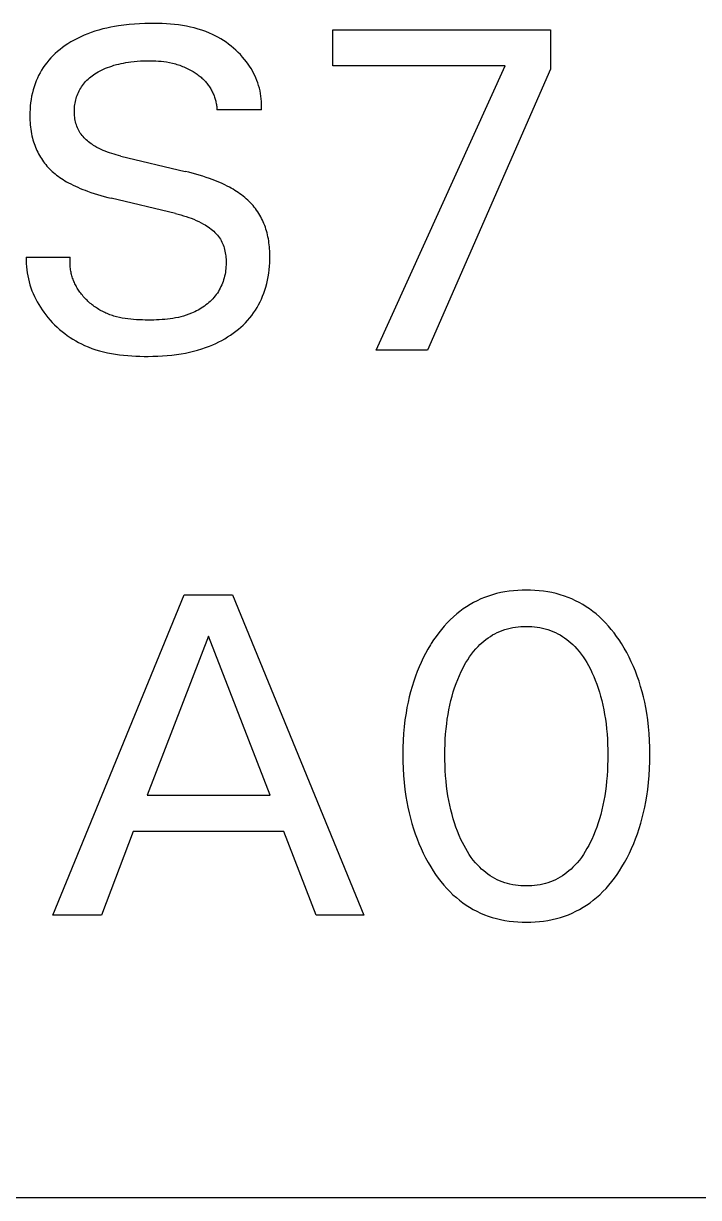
# Model space of a CAD drawing. Extents: x 10 to 952, y 6 to 232.
# Drawn here: x 693.624 to 696.242, y 118.911 to 123.466 of the extents above; entities that cross this region are included whole.
import ezdxf

# ---------------------------------------------------------------- set-up
doc = ezdxf.new("R2010")
doc.units = 0
doc.header["$LTSCALE"] = 5
doc.header["$MEASUREMENT"] = 0
doc.layers.get('0').update_dxf_attribs({"linetype": 'CONTINUOUS'})

msp = doc.modelspace()

# ---------------------------------------------------------------- linework, layer by layer
at = {"color": 7, "linetype": 'Continuous'}
for p, q in [((693.9163, 123.4406), (693.9013, 123.436)), ((693.9315, 123.4448), (693.9163, 123.4406)), ((693.9468, 123.4485), (693.9315, 123.4448)), ((693.9621, 123.4519), (693.9468, 123.4485)), ((693.9775, 123.4548), (693.9621, 123.4519)), ((693.993, 123.4574), (693.9775, 123.4548)), ((694.0132, 123.4601), (693.993, 123.4574)), ((694.0335, 123.4623), (694.0132, 123.4601)), ((694.0539, 123.464), (694.0335, 123.4623)), ((694.0743, 123.4651), (694.0539, 123.464)), ((694.0948, 123.4658), (694.0743, 123.4651)), ((694.1153, 123.4662), (694.0948, 123.4658)), ((694.131, 123.4662), (694.1153, 123.4662)), ((694.1467, 123.4659), (694.131, 123.4662)), ((694.1624, 123.4655), (694.1467, 123.4659)), ((694.1781, 123.4647), (694.1624, 123.4655)), ((694.1938, 123.4636), (694.1781, 123.4647)), ((694.2094, 123.4622), (694.1938, 123.4636)), ((694.225, 123.4604), (694.2094, 123.4622)), ((694.2405, 123.4581), (694.225, 123.4604)), ((694.2559, 123.4555), (694.2405, 123.4581)), ((694.2712, 123.4524), (694.2559, 123.4555)), ((694.2863, 123.4488), (694.2712, 123.4524)), ((694.3013, 123.4447), (694.2863, 123.4488)), ((694.3161, 123.44), (694.3013, 123.4447)), ((694.3308, 123.4348), (694.3161, 123.44)), ((694.8232, 123.3024), (694.8232, 123.4415)), ((694.8232, 123.4415), (695.6674, 123.4415)), ((695.6674, 123.4415), (695.6674, 123.2892)), ((693.8081, 123.3945), (693.7958, 123.3869)), ((693.8206, 123.4017), (693.8081, 123.3945)), ((693.8334, 123.4084), (693.8206, 123.4017)), ((693.8464, 123.4146), (693.8334, 123.4084)), ((693.8596, 123.4205), (693.8464, 123.4146)), ((693.8729, 123.4259), (693.8596, 123.4205)), ((693.8865, 123.4309), (693.8729, 123.4259)), ((693.9013, 123.436), (693.8865, 123.4309)), ((694.3452, 123.4289), (694.3308, 123.4348)), ((694.3564, 123.4239), (694.3452, 123.4289)), ((694.3673, 123.4185), (694.3564, 123.4239)), ((694.3782, 123.4127), (694.3673, 123.4185)), ((694.3888, 123.4065), (694.3782, 123.4127)), ((694.3992, 123.4), (694.3888, 123.4065)), ((694.4095, 123.3932), (694.3992, 123.4)), ((693.7473, 123.3498), (693.7385, 123.3413)), ((693.7565, 123.3579), (693.7473, 123.3498)), ((693.7659, 123.3656), (693.7565, 123.3579)), ((693.7756, 123.3731), (693.7659, 123.3656)), ((693.7856, 123.3802), (693.7756, 123.3731)), ((693.7958, 123.3869), (693.7856, 123.3802)), ((694.4195, 123.386), (694.4095, 123.3932)), ((694.4292, 123.3785), (694.4195, 123.386)), ((694.4387, 123.3706), (694.4292, 123.3785)), ((694.4479, 123.3624), (694.4387, 123.3706)), ((694.4567, 123.354), (694.4479, 123.3624)), ((694.4653, 123.3452), (694.4567, 123.354)), ((693.7071, 123.3047), (693.7004, 123.295)), ((693.7141, 123.3141), (693.7071, 123.3047)), ((693.7218, 123.3235), (693.7141, 123.3141)), ((693.73, 123.3326), (693.7218, 123.3235)), ((693.7385, 123.3413), (693.73, 123.3326)), ((693.9667, 123.3012), (693.9749, 123.3038)), ((693.9749, 123.3038), (693.9841, 123.3064)), ((693.9841, 123.3064), (693.9933, 123.3087)), ((693.9933, 123.3087), (694.0026, 123.3108)), ((694.0026, 123.3108), (694.012, 123.3128)), ((694.012, 123.3128), (694.0214, 123.3145)), ((694.0214, 123.3145), (694.0309, 123.316)), ((694.0309, 123.316), (694.0403, 123.3173)), ((694.0403, 123.3173), (694.0528, 123.3188)), ((694.0528, 123.3188), (694.0653, 123.3199)), ((694.0653, 123.3199), (694.0778, 123.3208)), ((694.0778, 123.3208), (694.0903, 123.3214)), ((694.0903, 123.3214), (694.1028, 123.3217)), ((694.1028, 123.3217), (694.1153, 123.3218)), ((694.1153, 123.3218), (694.126, 123.3216)), ((694.126, 123.3216), (694.1366, 123.3212)), ((694.1366, 123.3212), (694.1472, 123.3205)), ((694.1472, 123.3205), (694.1578, 123.3196)), ((694.1578, 123.3196), (694.1684, 123.3183)), ((694.1684, 123.3183), (694.1789, 123.3168)), ((694.1789, 123.3168), (694.1905, 123.3147)), ((694.1905, 123.3147), (694.202, 123.3121)), ((694.202, 123.3121), (694.2078, 123.3107)), ((694.2078, 123.3107), (694.2134, 123.3091)), ((694.2134, 123.3091), (694.2191, 123.3075)), ((694.2191, 123.3075), (694.2247, 123.3057)), ((694.2247, 123.3057), (694.2303, 123.3038)), ((694.2303, 123.3038), (694.2359, 123.3018)), ((694.4736, 123.3361), (694.4653, 123.3452)), ((694.4815, 123.3267), (694.4736, 123.3361)), ((694.489, 123.3171), (694.4815, 123.3267)), ((694.4951, 123.3087), (694.489, 123.3171)), ((694.5009, 123.3002), (694.4951, 123.3087)), ((693.6828, 123.2645), (693.6777, 123.2539)), ((693.6883, 123.2749), (693.6828, 123.2645)), ((693.6941, 123.2851), (693.6883, 123.2749)), ((693.7004, 123.295), (693.6941, 123.2851)), ((693.8794, 123.2548), (693.8847, 123.2592)), ((693.8847, 123.2592), (693.8901, 123.2633)), ((693.8901, 123.2633), (693.8956, 123.2672)), ((693.8956, 123.2672), (693.9013, 123.271)), ((693.9013, 123.271), (693.9071, 123.2746)), ((693.9071, 123.2746), (693.913, 123.278)), ((693.913, 123.278), (693.919, 123.2813)), ((693.919, 123.2813), (693.9267, 123.2852)), ((693.9267, 123.2852), (693.9345, 123.2889)), ((693.9345, 123.2889), (693.9424, 123.2923)), ((693.9424, 123.2923), (693.9504, 123.2955)), ((693.9504, 123.2955), (693.9585, 123.2985)), ((693.9585, 123.2985), (693.9667, 123.3012)), ((694.2359, 123.3018), (694.2411, 123.2998)), ((694.2411, 123.2998), (694.2463, 123.2977)), ((694.2463, 123.2977), (694.2515, 123.2955)), ((694.2515, 123.2955), (694.2566, 123.2931)), ((694.2566, 123.2931), (694.2616, 123.2907)), ((694.2616, 123.2907), (694.2666, 123.2881)), ((694.2666, 123.2881), (694.2716, 123.2855)), ((694.2716, 123.2855), (694.2765, 123.2827)), ((694.2765, 123.2827), (694.2814, 123.2799)), ((694.2814, 123.2799), (694.2861, 123.2769)), ((694.2861, 123.2769), (694.2901, 123.2743)), ((694.2901, 123.2743), (694.2939, 123.2717)), ((694.2939, 123.2717), (694.2978, 123.269)), ((694.2978, 123.269), (694.3015, 123.2662)), ((694.3015, 123.2662), (694.3053, 123.2634)), ((694.3053, 123.2634), (694.3089, 123.2604)), ((694.3089, 123.2604), (694.3125, 123.2574)), ((694.3125, 123.2574), (694.316, 123.2543)), ((694.5064, 123.2914), (694.5009, 123.3002)), ((694.5116, 123.2825), (694.5064, 123.2914)), ((694.5165, 123.2734), (694.5116, 123.2825)), ((694.521, 123.2642), (694.5165, 123.2734)), ((694.5253, 123.2548), (694.521, 123.2642)), ((695.4922, 123.3024), (694.8232, 123.3024)), ((694.9913, 122.1993), (695.4922, 123.3024)), ((695.6674, 123.2892), (695.1911, 122.1993)), ((693.6651, 123.221), (693.6615, 123.2088)), ((693.6689, 123.2321), (693.6651, 123.221)), ((693.6731, 123.2431), (693.6689, 123.2321)), ((693.6777, 123.2539), (693.6731, 123.2431)), ((693.8427, 123.2099), (693.8459, 123.2154)), ((693.8459, 123.2154), (693.8493, 123.2208)), ((693.8493, 123.2208), (693.8528, 123.226)), ((693.8528, 123.226), (693.8566, 123.2311)), ((693.8566, 123.2311), (693.8606, 123.236)), ((693.8606, 123.236), (693.8647, 123.2407)), ((693.8647, 123.2407), (693.8694, 123.2456)), ((693.8694, 123.2456), (693.8743, 123.2503)), ((693.8743, 123.2503), (693.8794, 123.2548)), ((694.316, 123.2543), (694.3194, 123.2511)), ((694.3194, 123.2511), (694.3228, 123.2479)), ((694.3228, 123.2479), (694.326, 123.2445)), ((694.326, 123.2445), (694.3292, 123.2411)), ((694.3292, 123.2411), (694.3323, 123.2376)), ((694.3323, 123.2376), (694.3351, 123.2342)), ((694.3351, 123.2342), (694.3378, 123.2307)), ((694.3378, 123.2307), (694.3405, 123.2272)), ((694.3405, 123.2272), (694.343, 123.2237)), ((694.343, 123.2237), (694.3454, 123.22)), ((694.3454, 123.22), (694.3478, 123.2163)), ((694.3478, 123.2163), (694.3501, 123.2125)), ((694.3501, 123.2125), (694.3522, 123.2087)), ((694.5292, 123.2452), (694.5253, 123.2548)), ((694.5327, 123.2355), (694.5292, 123.2452)), ((694.5359, 123.2256), (694.5327, 123.2355)), ((694.5387, 123.2156), (694.5359, 123.2256)), ((694.5412, 123.2054), (694.5387, 123.2156)), ((693.6535, 123.1715), (693.6517, 123.1588)), ((693.6557, 123.184), (693.6535, 123.1715)), ((693.6583, 123.1965), (693.6557, 123.184)), ((693.6615, 123.2088), (693.6583, 123.1965)), ((693.8253, 123.1633), (693.8267, 123.1693)), ((693.8267, 123.1693), (693.8283, 123.1753)), ((693.8283, 123.1753), (693.8301, 123.1812)), ((693.8301, 123.1812), (693.8322, 123.187)), ((693.8322, 123.187), (693.8345, 123.1929)), ((693.8345, 123.1929), (693.837, 123.1987)), ((693.837, 123.1987), (693.8398, 123.2044)), ((693.8398, 123.2044), (693.8427, 123.2099)), ((694.3522, 123.2087), (694.3543, 123.2048)), ((694.3543, 123.2048), (694.3563, 123.2009)), ((694.3563, 123.2009), (694.3582, 123.1969)), ((694.3582, 123.1969), (694.36, 123.1929)), ((694.36, 123.1929), (694.3616, 123.1889)), ((694.3616, 123.1889), (694.3632, 123.1849)), ((694.3632, 123.1849), (694.3646, 123.1809)), ((694.3646, 123.1809), (694.366, 123.1768)), ((694.366, 123.1768), (694.3672, 123.1727)), ((694.3672, 123.1727), (694.3684, 123.1686)), ((694.3684, 123.1686), (694.3694, 123.1645)), ((694.5432, 123.1951), (694.5412, 123.2054)), ((694.5448, 123.1847), (694.5432, 123.1951)), ((694.5461, 123.1741), (694.5448, 123.1847)), ((694.5469, 123.1634), (694.5461, 123.1741)), ((693.6489, 123.1206), (693.6488, 123.1079)), ((693.6494, 123.1334), (693.6489, 123.1206)), ((693.6504, 123.1461), (693.6494, 123.1334)), ((693.6517, 123.1588), (693.6504, 123.1461)), ((693.8212, 123.1264), (693.8214, 123.1326)), ((693.8213, 123.1202), (693.8212, 123.1264)), ((693.8214, 123.1326), (693.8217, 123.1388)), ((693.8217, 123.1388), (693.8223, 123.145)), ((693.8223, 123.145), (693.8231, 123.1512)), ((693.8231, 123.1512), (693.8241, 123.1573)), ((693.8241, 123.1573), (693.8253, 123.1633)), ((694.3694, 123.1645), (694.3704, 123.1603)), ((694.3704, 123.1603), (694.3713, 123.1561)), ((694.3713, 123.1561), (694.372, 123.1519)), ((694.372, 123.1519), (694.3726, 123.1477)), ((694.3726, 123.1477), (694.3732, 123.1435)), ((694.3732, 123.1435), (694.3736, 123.1393)), ((694.3736, 123.1393), (694.3739, 123.135)), ((694.3739, 123.135), (694.3742, 123.1307)), ((694.5467, 123.1307), (694.3742, 123.1307)), ((694.5467, 123.1307), (694.5472, 123.1418)), ((694.5473, 123.1527), (694.5469, 123.1634)), ((694.5472, 123.1418), (694.5473, 123.1527)), ((693.6488, 123.1079), (693.6489, 123.0991)), ((693.6489, 123.0991), (693.6492, 123.0903)), ((693.6492, 123.0903), (693.6496, 123.0816)), ((693.6496, 123.0816), (693.6503, 123.0729)), ((693.8216, 123.1142), (693.8213, 123.1202)), ((693.822, 123.1082), (693.8216, 123.1142)), ((693.8227, 123.1022), (693.822, 123.1082)), ((693.8235, 123.0962), (693.8227, 123.1022)), ((693.8246, 123.0903), (693.8235, 123.0962)), ((693.8259, 123.0845), (693.8246, 123.0903)), ((693.8274, 123.0787), (693.8259, 123.0845)), ((693.8291, 123.0729), (693.8274, 123.0787)), ((693.6503, 123.0729), (693.6512, 123.0642)), ((693.6512, 123.0642), (693.6523, 123.0555)), ((693.6523, 123.0555), (693.6536, 123.0468)), ((693.6536, 123.0468), (693.6551, 123.0382)), ((693.6551, 123.0382), (693.6569, 123.0297)), ((693.6569, 123.0297), (693.6589, 123.0212)), ((693.8311, 123.0673), (693.8291, 123.0729)), ((693.8333, 123.0618), (693.8311, 123.0673)), ((693.8357, 123.0564), (693.8333, 123.0618)), ((693.8384, 123.0511), (693.8357, 123.0564)), ((693.8413, 123.0459), (693.8384, 123.0511)), ((693.8444, 123.041), (693.8413, 123.0459)), ((693.8477, 123.0362), (693.8444, 123.041)), ((693.8513, 123.0316), (693.8477, 123.0362)), ((693.8551, 123.0271), (693.8513, 123.0316)), ((693.6589, 123.0212), (693.6608, 123.0142)), ((693.6608, 123.0142), (693.6629, 123.0073)), ((693.6629, 123.0073), (693.6651, 123.0004)), ((693.6651, 123.0004), (693.6675, 122.9935)), ((693.6675, 122.9935), (693.6701, 122.9867)), ((693.6701, 122.9867), (693.6729, 122.98)), ((693.8591, 123.0227), (693.8551, 123.0271)), ((693.8632, 123.0185), (693.8591, 123.0227)), ((693.8675, 123.0144), (693.8632, 123.0185)), ((693.872, 123.0105), (693.8675, 123.0144)), ((693.8766, 123.0067), (693.872, 123.0105)), ((693.8813, 123.0031), (693.8766, 123.0067)), ((693.8861, 122.9996), (693.8813, 123.0031)), ((693.891, 122.9962), (693.8861, 122.9996)), ((693.896, 122.993), (693.891, 122.9962)), ((693.9011, 122.9899), (693.896, 122.993)), ((693.9089, 122.9854), (693.9011, 122.9899)), ((693.9169, 122.9813), (693.9089, 122.9854)), ((693.6729, 122.98), (693.6758, 122.9734)), ((693.6758, 122.9734), (693.679, 122.9669)), ((693.679, 122.9669), (693.6823, 122.9604)), ((693.6823, 122.9604), (693.6858, 122.9541)), ((693.6858, 122.9541), (693.6895, 122.9478)), ((693.6895, 122.9478), (693.6933, 122.9417)), ((693.6933, 122.9417), (693.6973, 122.9358)), ((693.9249, 122.9774), (693.9169, 122.9813)), ((693.9331, 122.9737), (693.9249, 122.9774)), ((693.9413, 122.9703), (693.9331, 122.9737)), ((693.9497, 122.9672), (693.9413, 122.9703)), ((693.9581, 122.9642), (693.9497, 122.9672)), ((693.9666, 122.9614), (693.9581, 122.9642)), ((693.9751, 122.9589), (693.9666, 122.9614)), ((693.9837, 122.9564), (693.9751, 122.9589)), ((693.9923, 122.9542), (693.9837, 122.9564)), ((694.0009, 122.952), (693.9923, 122.9542)), ((694.0009, 122.952), (694.2509, 122.8922)), ((693.6973, 122.9358), (693.7014, 122.9299)), ((693.7014, 122.9299), (693.7058, 122.9242)), ((693.7058, 122.9242), (693.7103, 122.9186)), ((693.7103, 122.9186), (693.7149, 122.9131)), ((693.7149, 122.9131), (693.7197, 122.9077)), ((693.7197, 122.9077), (693.7247, 122.9025)), ((693.7247, 122.9025), (693.7297, 122.8975)), ((693.7297, 122.8975), (693.735, 122.8925)), ((693.735, 122.8925), (693.7403, 122.8878)), ((693.7403, 122.8878), (693.7463, 122.8828)), ((693.7463, 122.8828), (693.7523, 122.878)), ((693.7523, 122.878), (693.7586, 122.8733)), ((693.7586, 122.8733), (693.7649, 122.8688)), ((693.7649, 122.8688), (693.7713, 122.8645)), ((693.7713, 122.8645), (693.7779, 122.8603)), ((693.7779, 122.8603), (693.7845, 122.8562)), ((693.7845, 122.8562), (693.7912, 122.8523)), ((693.7912, 122.8523), (693.798, 122.8485)), ((693.798, 122.8485), (693.807, 122.8438)), ((694.2646, 122.8888), (694.2509, 122.8922)), ((694.2783, 122.8853), (694.2646, 122.8888)), ((694.292, 122.8815), (694.2783, 122.8853)), ((694.3056, 122.8776), (694.292, 122.8815)), ((694.3191, 122.8735), (694.3056, 122.8776)), ((694.3325, 122.8691), (694.3191, 122.8735)), ((694.3459, 122.8645), (694.3325, 122.8691)), ((694.3558, 122.8609), (694.3459, 122.8645)), ((694.3657, 122.8571), (694.3558, 122.8609)), ((694.3754, 122.8532), (694.3657, 122.8571)), ((694.3851, 122.8491), (694.3754, 122.8532)), ((694.3948, 122.8448), (694.3851, 122.8491)), ((693.807, 122.8438), (693.8162, 122.8392)), ((693.8162, 122.8392), (693.8254, 122.8348)), ((693.8254, 122.8348), (693.8347, 122.8306)), ((693.8347, 122.8306), (693.844, 122.8265)), ((693.844, 122.8265), (693.8535, 122.8227)), ((693.8535, 122.8227), (693.863, 122.8189)), ((693.863, 122.8189), (693.8726, 122.8154)), ((693.8726, 122.8154), (693.8854, 122.8109)), ((693.8854, 122.8109), (693.8983, 122.8066)), ((693.8983, 122.8066), (693.9113, 122.8025)), ((693.9113, 122.8025), (693.9244, 122.7986)), ((694.4043, 122.8403), (694.3948, 122.8448)), ((694.4137, 122.8356), (694.4043, 122.8403)), ((694.4231, 122.8307), (694.4137, 122.8356)), ((694.43, 122.8269), (694.4231, 122.8307)), ((694.4369, 122.8229), (694.43, 122.8269)), ((694.4438, 122.8188), (694.4369, 122.8229)), ((694.4505, 122.8146), (694.4438, 122.8188)), ((694.4571, 122.8101), (694.4505, 122.8146)), ((694.4636, 122.8056), (694.4571, 122.8101)), ((694.47, 122.8009), (694.4636, 122.8056)), ((693.9244, 122.7986), (693.9375, 122.795)), ((693.9375, 122.795), (693.9507, 122.7915)), ((693.9507, 122.7915), (693.9639, 122.7883)), ((694.2139, 122.7284), (693.9639, 122.7883)), ((694.4763, 122.796), (694.47, 122.8009)), ((694.4825, 122.7909), (694.4763, 122.796)), ((694.4881, 122.7861), (694.4825, 122.7909)), ((694.4936, 122.781), (694.4881, 122.7861)), ((694.4989, 122.7758), (694.4936, 122.781)), ((694.5042, 122.7705), (694.4989, 122.7758)), ((694.5092, 122.7651), (694.5042, 122.7705)), ((694.5141, 122.7595), (694.5092, 122.7651)), ((694.5189, 122.7537), (694.5141, 122.7595)), ((694.2139, 122.7284), (694.2242, 122.7259)), ((694.2242, 122.7259), (694.2344, 122.7232)), ((694.2344, 122.7232), (694.2445, 122.7203)), ((694.2445, 122.7203), (694.2546, 122.7173)), ((694.2546, 122.7173), (694.2646, 122.714)), ((694.2646, 122.714), (694.2745, 122.7104)), ((694.2745, 122.7104), (694.2843, 122.7066)), ((694.5235, 122.7479), (694.5189, 122.7537)), ((694.5279, 122.7419), (694.5235, 122.7479)), ((694.5322, 122.7357), (694.5279, 122.7419)), ((694.5363, 122.7295), (694.5322, 122.7357)), ((694.5401, 122.7231), (694.5363, 122.7295)), ((694.5438, 122.7166), (694.5401, 122.7231)), ((694.5473, 122.7101), (694.5438, 122.7166)), ((694.2843, 122.7066), (694.2941, 122.7024)), ((694.2941, 122.7024), (694.3037, 122.698)), ((694.3037, 122.698), (694.3132, 122.6932)), ((694.3132, 122.6932), (694.3225, 122.688)), ((694.3225, 122.688), (694.3285, 122.6845)), ((694.3285, 122.6845), (694.3343, 122.6808)), ((694.3343, 122.6808), (694.3401, 122.677)), ((694.3401, 122.677), (694.3457, 122.673)), ((694.3457, 122.673), (694.3512, 122.6688)), ((694.3512, 122.6688), (694.3565, 122.6645)), ((694.5507, 122.7034), (694.5473, 122.7101)), ((694.5538, 122.6966), (694.5507, 122.7034)), ((694.5567, 122.6897), (694.5538, 122.6966)), ((694.5595, 122.6828), (694.5567, 122.6897)), ((694.562, 122.6758), (694.5595, 122.6828)), ((694.5644, 122.6687), (694.562, 122.6758)), ((694.5666, 122.6616), (694.5644, 122.6687)), ((694.3565, 122.6645), (694.3617, 122.66)), ((694.3617, 122.66), (694.3666, 122.6553)), ((694.3666, 122.6553), (694.3713, 122.6504)), ((694.3713, 122.6504), (694.3758, 122.6453)), ((694.3758, 122.6453), (694.3801, 122.6401)), ((694.3801, 122.6401), (694.384, 122.6347)), ((694.384, 122.6347), (694.3877, 122.629)), ((694.3877, 122.629), (694.3907, 122.6237)), ((694.3907, 122.6237), (694.3935, 122.6183)), ((694.5685, 122.6544), (694.5666, 122.6616)), ((694.5704, 122.6466), (694.5685, 122.6544)), ((694.5721, 122.6389), (694.5704, 122.6466)), ((694.5736, 122.631), (694.5721, 122.6389)), ((694.5749, 122.6232), (694.5736, 122.631)), ((694.576, 122.6153), (694.5749, 122.6232)), ((694.3935, 122.6183), (694.3961, 122.6126)), ((694.3961, 122.6126), (694.3984, 122.6069)), ((694.3984, 122.6069), (694.4005, 122.6011)), ((694.4005, 122.6011), (694.4023, 122.5951)), ((694.4023, 122.5951), (694.4039, 122.5891)), ((694.4039, 122.5891), (694.4053, 122.5829)), ((694.4053, 122.5829), (694.4065, 122.5767)), ((694.4065, 122.5767), (694.4075, 122.5705)), ((694.577, 122.6074), (694.576, 122.6153)), ((694.5778, 122.5995), (694.577, 122.6074)), ((694.5784, 122.5915), (694.5778, 122.5995)), ((694.5788, 122.5835), (694.5784, 122.5915)), ((694.5793, 122.5656), (694.5788, 122.5835)), ((693.6347, 122.5594), (693.6345, 122.5471)), ((693.6345, 122.5471), (693.6347, 122.5348)), ((693.6347, 122.5594), (693.8055, 122.5594)), ((693.6347, 122.5348), (693.6355, 122.5226)), ((693.8044, 122.5445), (693.8046, 122.5494)), ((693.8044, 122.5395), (693.8044, 122.5445)), ((693.8044, 122.5346), (693.8044, 122.5395)), ((693.8046, 122.5297), (693.8044, 122.5346)), ((693.8046, 122.5494), (693.805, 122.5544)), ((693.8049, 122.5249), (693.8046, 122.5297)), ((693.805, 122.5544), (693.8055, 122.5594)), ((694.4075, 122.5705), (694.4083, 122.5642)), ((694.4083, 122.5642), (694.4089, 122.5578)), ((694.4089, 122.5578), (694.4094, 122.5515)), ((694.4096, 122.5295), (694.4092, 122.5222)), ((694.4094, 122.5515), (694.4097, 122.5442)), ((694.4098, 122.5368), (694.4096, 122.5295)), ((694.4097, 122.5442), (694.4098, 122.5368)), ((694.5779, 122.5245), (694.5788, 122.5381)), ((694.5788, 122.5381), (694.5792, 122.5518)), ((694.5792, 122.5518), (694.5793, 122.5656)), ((693.6355, 122.5226), (693.6366, 122.5105)), ((693.6366, 122.5105), (693.6383, 122.4985)), ((693.6383, 122.4985), (693.6404, 122.4867)), ((693.6404, 122.4867), (693.6429, 122.4749)), ((693.8054, 122.5201), (693.8049, 122.5249)), ((693.8059, 122.5153), (693.8054, 122.5201)), ((693.8066, 122.5105), (693.8059, 122.5153)), ((693.8074, 122.5058), (693.8066, 122.5105)), ((693.8083, 122.5011), (693.8074, 122.5058)), ((693.8094, 122.4965), (693.8083, 122.5011)), ((693.8105, 122.4919), (693.8094, 122.4965)), ((693.8118, 122.4873), (693.8105, 122.4919)), ((693.8132, 122.4827), (693.8118, 122.4873)), ((693.8146, 122.4782), (693.8132, 122.4827)), ((694.404, 122.4861), (694.4022, 122.4791)), ((694.4055, 122.4932), (694.404, 122.4861)), ((694.4068, 122.5004), (694.4055, 122.4932)), ((694.4078, 122.5076), (694.4068, 122.5004)), ((694.4086, 122.5149), (694.4078, 122.5076)), ((694.4092, 122.5222), (694.4086, 122.5149)), ((694.5702, 122.4703), (694.5728, 122.4837)), ((694.5728, 122.4837), (694.5749, 122.4972)), ((694.5749, 122.4972), (694.5766, 122.5108)), ((694.5766, 122.5108), (694.5779, 122.5245)), ((693.6429, 122.4749), (693.6458, 122.4633)), ((693.6458, 122.4633), (693.6491, 122.4518)), ((693.6491, 122.4518), (693.6529, 122.4404)), ((693.6529, 122.4404), (693.657, 122.4292)), ((693.8162, 122.4738), (693.8146, 122.4782)), ((693.8179, 122.4694), (693.8162, 122.4738)), ((693.8197, 122.465), (693.8179, 122.4694)), ((693.8216, 122.4607), (693.8197, 122.465)), ((693.8236, 122.4564), (693.8216, 122.4607)), ((693.8257, 122.4522), (693.8236, 122.4564)), ((693.8279, 122.448), (693.8257, 122.4522)), ((693.8302, 122.4438), (693.8279, 122.448)), ((693.8326, 122.4397), (693.8302, 122.4438)), ((693.835, 122.4357), (693.8326, 122.4397)), ((694.3868, 122.4388), (694.3834, 122.4325)), ((694.3899, 122.4453), (694.3868, 122.4388)), ((694.3929, 122.4518), (694.3899, 122.4453)), ((694.3956, 122.4585), (694.3929, 122.4518)), ((694.398, 122.4653), (694.3956, 122.4585)), ((694.4002, 122.4721), (694.398, 122.4653)), ((694.4022, 122.4791), (694.4002, 122.4721)), ((694.5599, 122.4318), (694.5635, 122.4437)), ((694.5635, 122.4437), (694.5671, 122.4569)), ((694.5671, 122.4569), (694.5702, 122.4703)), ((693.657, 122.4292), (693.6615, 122.4181)), ((693.6615, 122.4181), (693.6664, 122.4072)), ((693.6664, 122.4072), (693.6716, 122.3965)), ((693.6716, 122.3965), (693.6772, 122.386)), ((693.8376, 122.4317), (693.835, 122.4357)), ((693.8402, 122.4278), (693.8376, 122.4317)), ((693.8429, 122.4239), (693.8402, 122.4278)), ((693.846, 122.4197), (693.8429, 122.4239)), ((693.8492, 122.4156), (693.846, 122.4197)), ((693.8525, 122.4115), (693.8492, 122.4156)), ((693.8559, 122.4075), (693.8525, 122.4115)), ((693.8594, 122.4035), (693.8559, 122.4075)), ((693.8629, 122.3997), (693.8594, 122.4035)), ((693.8666, 122.3959), (693.8629, 122.3997)), ((693.8703, 122.3922), (693.8666, 122.3959)), ((693.8741, 122.3886), (693.8703, 122.3922)), ((694.3531, 122.393), (694.3479, 122.388)), ((694.358, 122.3981), (694.3531, 122.393)), ((694.3628, 122.4034), (694.358, 122.3981)), ((694.3674, 122.4089), (694.3628, 122.4034)), ((694.3717, 122.4146), (694.3674, 122.4089)), ((694.3758, 122.4204), (694.3717, 122.4146)), ((694.3797, 122.4264), (694.3758, 122.4204)), ((694.3834, 122.4325), (694.3797, 122.4264)), ((694.5414, 122.3859), (694.5466, 122.3971)), ((694.5466, 122.3971), (694.5515, 122.4085)), ((694.5515, 122.4085), (694.5559, 122.4201)), ((694.5559, 122.4201), (694.5599, 122.4318)), ((693.6772, 122.386), (693.6831, 122.3756)), ((693.6831, 122.3756), (693.6894, 122.3654)), ((693.6894, 122.3654), (693.696, 122.3554)), ((693.696, 122.3554), (693.7029, 122.3457)), ((693.878, 122.385), (693.8741, 122.3886)), ((693.8819, 122.3816), (693.878, 122.385)), ((693.8859, 122.3782), (693.8819, 122.3816)), ((693.89, 122.3749), (693.8859, 122.3782)), ((693.8942, 122.3717), (693.89, 122.3749)), ((693.8984, 122.3686), (693.8942, 122.3717)), ((693.9027, 122.3656), (693.8984, 122.3686)), ((693.907, 122.3626), (693.9027, 122.3656)), ((693.9114, 122.3598), (693.907, 122.3626)), ((693.9159, 122.3571), (693.9114, 122.3598)), ((693.9204, 122.3544), (693.9159, 122.3571)), ((693.9249, 122.3518), (693.9204, 122.3544)), ((693.9295, 122.3494), (693.9249, 122.3518)), ((693.9342, 122.347), (693.9295, 122.3494)), ((693.9389, 122.3448), (693.9342, 122.347)), ((694.2883, 122.3477), (694.2818, 122.3446)), ((694.2947, 122.3509), (694.2883, 122.3477)), ((694.3011, 122.3543), (694.2947, 122.3509)), ((694.3074, 122.3579), (694.3011, 122.3543)), ((694.3136, 122.3617), (694.3074, 122.3579)), ((694.3196, 122.3656), (694.3136, 122.3617)), ((694.3256, 122.3697), (694.3196, 122.3656)), ((694.3314, 122.374), (694.3256, 122.3697)), ((694.337, 122.3785), (694.3314, 122.374)), ((694.3426, 122.3832), (694.337, 122.3785)), ((694.3479, 122.388), (694.3426, 122.3832)), ((694.5163, 122.3433), (694.5232, 122.3536)), ((694.5232, 122.3536), (694.5297, 122.3641)), ((694.5297, 122.3641), (694.5357, 122.3749)), ((694.5357, 122.3749), (694.5414, 122.3859)), ((693.7029, 122.3457), (693.7106, 122.3354)), ((693.7106, 122.3354), (693.7187, 122.3254)), ((693.7187, 122.3254), (693.7271, 122.3156)), ((693.7271, 122.3156), (693.7358, 122.3062)), ((693.7358, 122.3062), (693.7448, 122.297)), ((693.9436, 122.3426), (693.9389, 122.3448)), ((693.9487, 122.3405), (693.9436, 122.3426)), ((693.9538, 122.3384), (693.9487, 122.3405)), ((693.959, 122.3364), (693.9538, 122.3384)), ((693.9642, 122.3346), (693.959, 122.3364)), ((693.9694, 122.3329), (693.9642, 122.3346)), ((693.9747, 122.3312), (693.9694, 122.3329)), ((693.9853, 122.3283), (693.9747, 122.3312)), ((693.996, 122.3257), (693.9853, 122.3283)), ((694.0069, 122.3235), (693.996, 122.3257)), ((694.0178, 122.3216), (694.0069, 122.3235)), ((694.0289, 122.32), (694.0178, 122.3216)), ((694.04, 122.3187), (694.0289, 122.32)), ((694.0511, 122.3177), (694.04, 122.3187)), ((694.0623, 122.3169), (694.0511, 122.3177)), ((694.0736, 122.3163), (694.0623, 122.3169)), ((694.0849, 122.3159), (694.0736, 122.3163)), ((694.0961, 122.3156), (694.0849, 122.3159)), ((694.1074, 122.3155), (694.0961, 122.3156)), ((694.1182, 122.3156), (694.1074, 122.3155)), ((694.129, 122.3157), (694.1182, 122.3156)), ((694.1398, 122.316), (694.129, 122.3157)), ((694.1506, 122.3165), (694.1398, 122.316)), ((694.1613, 122.3171), (694.1506, 122.3165)), ((694.172, 122.3179), (694.1613, 122.3171)), ((694.1826, 122.319), (694.172, 122.3179)), ((694.1932, 122.3203), (694.1826, 122.319)), ((694.2037, 122.3219), (694.1932, 122.3203)), ((694.2141, 122.3237), (694.2037, 122.3219)), ((694.2245, 122.3259), (694.2141, 122.3237)), ((694.2348, 122.3283), (694.2245, 122.3259)), ((694.2451, 122.3311), (694.2348, 122.3283)), ((694.2552, 122.3343), (694.2451, 122.3311)), ((694.2652, 122.3378), (694.2552, 122.3343)), ((694.2752, 122.3418), (694.2652, 122.3378)), ((694.2818, 122.3446), (694.2752, 122.3418)), ((694.4758, 122.2963), (694.4846, 122.3051)), ((694.4846, 122.3051), (694.4931, 122.3142)), ((694.4931, 122.3142), (694.5012, 122.3236)), ((694.5012, 122.3236), (694.509, 122.3333)), ((694.509, 122.3333), (694.5163, 122.3433)), ((693.7448, 122.297), (693.7542, 122.2881)), ((693.7542, 122.2881), (693.7637, 122.2795)), ((693.7637, 122.2795), (693.7736, 122.2712)), ((693.7736, 122.2712), (693.7837, 122.2633)), ((693.7837, 122.2633), (693.794, 122.2557)), ((693.794, 122.2557), (693.8046, 122.2484)), ((694.4158, 122.2498), (694.4268, 122.257)), ((694.4268, 122.257), (694.4376, 122.2645)), ((694.4376, 122.2645), (694.4475, 122.2719)), ((694.4475, 122.2719), (694.4572, 122.2797)), ((694.4572, 122.2797), (694.4666, 122.2879)), ((694.4666, 122.2879), (694.4758, 122.2963)), ((693.8046, 122.2484), (693.8154, 122.2415)), ((693.8154, 122.2415), (693.8264, 122.2349)), ((693.8264, 122.2349), (693.8376, 122.2287)), ((693.8376, 122.2287), (693.8489, 122.2229)), ((693.8489, 122.2229), (693.8604, 122.2174)), ((693.8604, 122.2174), (693.8749, 122.2113)), ((693.8749, 122.2113), (693.8895, 122.2057)), ((694.3304, 122.2088), (694.3457, 122.2146)), ((694.3457, 122.2146), (694.3578, 122.2196)), ((694.3578, 122.2196), (694.3698, 122.2249)), ((694.3698, 122.2249), (694.3816, 122.2306)), ((694.3816, 122.2306), (694.3932, 122.2367)), ((694.3932, 122.2367), (694.4046, 122.2431)), ((694.4046, 122.2431), (694.4158, 122.2498)), ((693.8895, 122.2057), (693.9044, 122.2006)), ((693.9044, 122.2006), (693.9194, 122.1961)), ((693.9194, 122.1961), (693.9346, 122.1921)), ((693.9346, 122.1921), (693.9499, 122.1886)), ((693.9499, 122.1886), (693.9654, 122.1856)), ((693.9654, 122.1856), (693.9809, 122.1829)), ((693.9809, 122.1829), (693.9966, 122.1807)), ((693.9966, 122.1807), (694.0124, 122.1789)), ((694.0124, 122.1789), (694.0282, 122.1774)), ((694.0282, 122.1774), (694.044, 122.1763)), ((694.044, 122.1763), (694.0599, 122.1755)), ((694.0599, 122.1755), (694.0757, 122.175)), ((694.0757, 122.175), (694.0916, 122.1747)), ((694.0916, 122.1747), (694.1074, 122.1747)), ((694.1074, 122.1747), (694.1259, 122.1749)), ((694.1259, 122.1749), (694.1444, 122.1755)), ((694.1444, 122.1755), (694.1627, 122.1765)), ((694.1627, 122.1765), (694.1811, 122.1779)), ((694.1811, 122.1779), (694.1993, 122.1796)), ((694.1993, 122.1796), (694.2175, 122.1819)), ((694.2175, 122.1819), (694.2357, 122.1847)), ((694.2357, 122.1847), (694.2517, 122.1875)), ((694.2517, 122.1875), (694.2677, 122.1909)), ((694.2677, 122.1909), (694.2836, 122.1946)), ((694.2836, 122.1946), (694.2993, 122.1989)), ((694.2993, 122.1989), (694.315, 122.2036)), ((694.315, 122.2036), (694.3304, 122.2088)), ((695.1911, 122.1993), (694.9913, 122.1993)), ((695.4588, 121.2543), (695.4429, 121.2499)), ((695.475, 121.258), (695.4588, 121.2543)), ((695.4913, 121.2611), (695.475, 121.258)), ((695.5077, 121.2636), (695.4913, 121.2611)), ((695.5242, 121.2655), (695.5077, 121.2636)), ((695.5408, 121.2669), (695.5242, 121.2655)), ((695.5574, 121.2677), (695.5408, 121.2669)), ((695.5741, 121.2679), (695.5574, 121.2677)), ((695.5908, 121.2677), (695.5741, 121.2679)), ((695.6075, 121.2669), (695.5908, 121.2677)), ((695.6241, 121.2655), (695.6075, 121.2669)), ((695.6407, 121.2636), (695.6241, 121.2655)), ((695.6571, 121.2611), (695.6407, 121.2636)), ((695.6734, 121.258), (695.6571, 121.2611)), ((695.6896, 121.2543), (695.6734, 121.258)), ((695.7057, 121.2499), (695.6896, 121.2543)), ((693.7377, 120.0073), (694.2474, 121.2494)), ((694.2474, 121.2494), (694.434, 121.2494)), ((694.434, 121.2494), (694.9438, 120.0073)), ((695.3557, 121.2118), (695.3422, 121.2035)), ((695.3694, 121.2196), (695.3557, 121.2118)), ((695.3834, 121.2268), (695.3694, 121.2196)), ((695.3978, 121.2334), (695.3834, 121.2268)), ((695.4123, 121.2394), (695.3978, 121.2334)), ((695.4271, 121.2448), (695.4123, 121.2394)), ((695.4429, 121.2499), (695.4271, 121.2448)), ((695.7215, 121.2448), (695.7057, 121.2499)), ((695.7363, 121.2394), (695.7215, 121.2448)), ((695.7508, 121.2334), (695.7363, 121.2394)), ((695.7651, 121.2268), (695.7508, 121.2334)), ((695.7792, 121.2196), (695.7651, 121.2268)), ((695.7929, 121.2118), (695.7792, 121.2196)), ((695.8064, 121.2035), (695.7929, 121.2118)), ((695.2913, 121.1645), (695.279, 121.1529)), ((695.3041, 121.1756), (695.2913, 121.1645)), ((695.3164, 121.1854), (695.3041, 121.1756)), ((695.3292, 121.1947), (695.3164, 121.1854)), ((695.3422, 121.2035), (695.3292, 121.1947)), ((695.8194, 121.1947), (695.8064, 121.2035)), ((695.8321, 121.1854), (695.8194, 121.1947)), ((695.8445, 121.1756), (695.8321, 121.1854)), ((695.8572, 121.1645), (695.8445, 121.1756)), ((695.8695, 121.1529), (695.8572, 121.1645)), ((695.2557, 121.1283), (695.2447, 121.1153)), ((695.2671, 121.1408), (695.2557, 121.1283)), ((695.279, 121.1529), (695.2671, 121.1408)), ((695.4907, 121.1148), (695.5008, 121.1178)), ((695.5008, 121.1178), (695.511, 121.1203)), ((695.511, 121.1203), (695.5214, 121.1224)), ((695.5214, 121.1224), (695.5318, 121.1241)), ((695.5318, 121.1241), (695.5423, 121.1254)), ((695.5423, 121.1254), (695.5529, 121.1263)), ((695.5529, 121.1263), (695.5635, 121.1269)), ((695.5635, 121.1269), (695.5741, 121.1271)), ((695.5741, 121.1271), (695.5847, 121.1269)), ((695.5847, 121.1269), (695.5953, 121.1263)), ((695.5953, 121.1263), (695.6059, 121.1254)), ((695.6059, 121.1254), (695.6164, 121.1241)), ((695.6164, 121.1241), (695.6268, 121.1224)), ((695.6268, 121.1224), (695.6372, 121.1203)), ((695.6372, 121.1203), (695.6474, 121.1178)), ((695.6474, 121.1178), (695.6575, 121.1148)), ((695.8813, 121.1408), (695.8695, 121.1529)), ((695.8927, 121.1283), (695.8813, 121.1408)), ((695.9036, 121.1153), (695.8927, 121.1283)), ((694.3416, 121.0892), (694.1039, 120.4721)), ((694.5802, 120.4721), (694.3416, 121.0892)), ((695.2145, 121.0744), (695.2052, 121.0602)), ((695.2241, 121.0884), (695.2145, 121.0744)), ((695.2342, 121.102), (695.2241, 121.0884)), ((695.2447, 121.1153), (695.2342, 121.102)), ((695.4094, 121.0702), (695.4175, 121.0766)), ((695.4175, 121.0766), (695.4259, 121.0827)), ((695.4259, 121.0827), (695.4345, 121.0884)), ((695.4345, 121.0884), (695.4433, 121.0938)), ((695.4433, 121.0938), (695.4523, 121.0988)), ((695.4523, 121.0988), (695.4615, 121.1034)), ((695.4615, 121.1034), (695.4709, 121.1076)), ((695.4709, 121.1076), (695.4807, 121.1114)), ((695.4807, 121.1114), (695.4907, 121.1148)), ((695.6575, 121.1148), (695.6675, 121.1114)), ((695.6675, 121.1114), (695.6773, 121.1076)), ((695.6773, 121.1076), (695.6867, 121.1034)), ((695.6867, 121.1034), (695.6959, 121.0988)), ((695.6959, 121.0988), (695.7049, 121.0938)), ((695.7049, 121.0938), (695.7137, 121.0884)), ((695.7137, 121.0884), (695.7223, 121.0827)), ((695.7223, 121.0827), (695.7306, 121.0766)), ((695.7306, 121.0766), (695.7388, 121.0702)), ((695.9141, 121.102), (695.9036, 121.1153)), ((695.9241, 121.0883), (695.9141, 121.102)), ((695.9338, 121.0744), (695.9241, 121.0883)), ((695.943, 121.0602), (695.9338, 121.0744)), ((695.1923, 121.0386), (695.183, 121.0218)), ((695.2021, 121.0551), (695.1923, 121.0386)), ((695.2052, 121.0602), (695.2021, 121.0551)), ((695.3614, 121.0193), (695.3694, 121.0296)), ((695.3694, 121.0296), (695.3778, 121.0396)), ((695.3778, 121.0396), (695.3867, 121.0492)), ((695.3867, 121.0492), (695.394, 121.0565)), ((695.394, 121.0565), (695.4016, 121.0635)), ((695.4016, 121.0635), (695.4094, 121.0702)), ((695.7388, 121.0702), (695.7466, 121.0635)), ((695.7466, 121.0635), (695.7542, 121.0565)), ((695.7542, 121.0565), (695.7615, 121.0492)), ((695.7615, 121.0492), (695.7704, 121.0396)), ((695.7704, 121.0396), (695.7788, 121.0296)), ((695.7788, 121.0296), (695.7868, 121.0193)), ((695.9534, 121.043), (695.943, 121.0602)), ((695.9632, 121.0255), (695.9534, 121.043)), ((695.9725, 121.0077), (695.9632, 121.0255)), ((695.1659, 120.9874), (695.1581, 120.9699)), ((695.1742, 121.0047), (695.1659, 120.9874)), ((695.183, 121.0218), (695.1742, 121.0047)), ((695.3333, 120.9752), (695.3398, 120.9866)), ((695.3398, 120.9866), (695.3466, 120.9977)), ((695.3466, 120.9977), (695.3538, 121.0086)), ((695.3538, 121.0086), (695.3614, 121.0193)), ((695.7868, 121.0193), (695.7944, 121.0086)), ((695.7944, 121.0086), (695.8016, 120.9977)), ((695.8016, 120.9977), (695.8084, 120.9866)), ((695.8084, 120.9866), (695.8148, 120.9752)), ((695.9812, 120.9897), (695.9725, 121.0077)), ((695.9894, 120.9714), (695.9812, 120.9897)), ((695.1441, 120.9342), (695.1372, 120.9142)), ((695.1509, 120.9521), (695.1441, 120.9342)), ((695.1581, 120.9699), (695.1509, 120.9521)), ((695.3078, 120.9209), (695.3144, 120.9365)), ((695.3144, 120.9365), (695.3214, 120.9519)), ((695.3214, 120.9519), (695.3272, 120.9636)), ((695.3272, 120.9636), (695.3333, 120.9752)), ((695.8148, 120.9752), (695.821, 120.9636)), ((695.821, 120.9636), (695.8268, 120.9519)), ((695.8268, 120.9519), (695.8286, 120.9479)), ((695.8286, 120.9479), (695.8353, 120.9331)), ((695.997, 120.9529), (695.9894, 120.9714)), ((696.0041, 120.9342), (695.997, 120.9529)), ((696.011, 120.9142), (696.0041, 120.9342)), ((695.1308, 120.894), (695.1251, 120.8737)), ((695.1372, 120.9142), (695.1308, 120.894)), ((695.2909, 120.8731), (695.2961, 120.8892)), ((695.2961, 120.8892), (695.3017, 120.9051)), ((695.3017, 120.9051), (695.3078, 120.9209)), ((695.8353, 120.9331), (695.8414, 120.9182)), ((695.8414, 120.9182), (695.8472, 120.9031)), ((695.8472, 120.9031), (695.8525, 120.8878)), ((696.0174, 120.894), (696.011, 120.9142)), ((696.0231, 120.8737), (696.0174, 120.894)), ((695.1198, 120.8532), (695.1152, 120.8325)), ((695.1251, 120.8737), (695.1198, 120.8532)), ((695.2816, 120.8392), (695.2862, 120.8569)), ((695.2862, 120.8569), (695.2909, 120.8731)), ((695.8525, 120.8878), (695.8574, 120.8724)), ((695.8574, 120.8724), (695.862, 120.8569)), ((695.862, 120.8569), (695.8666, 120.8392)), ((696.0283, 120.8532), (696.0231, 120.8737)), ((696.033, 120.8325), (696.0283, 120.8532)), ((695.111, 120.8118), (695.1074, 120.791)), ((695.1152, 120.8325), (695.111, 120.8118)), ((695.2704, 120.7854), (695.2737, 120.8034)), ((695.2737, 120.8034), (695.2774, 120.8214)), ((695.2774, 120.8214), (695.2816, 120.8392)), ((695.8666, 120.8392), (695.8708, 120.8214)), ((695.8708, 120.8214), (695.8745, 120.8034)), ((695.8745, 120.8034), (695.8778, 120.7854)), ((696.0372, 120.8118), (696.033, 120.8325)), ((696.0408, 120.791), (696.0372, 120.8118)), ((695.1035, 120.7644), (695.1004, 120.7377)), ((695.1074, 120.791), (695.1035, 120.7644)), ((695.2651, 120.7492), (695.2675, 120.7673)), ((695.2675, 120.7673), (695.2704, 120.7854)), ((695.8778, 120.7854), (695.8807, 120.7673)), ((695.8807, 120.7673), (695.8831, 120.7492)), ((696.0446, 120.7644), (696.0408, 120.791)), ((696.0477, 120.7377), (696.0446, 120.7644)), ((695.0981, 120.711), (695.0965, 120.6842)), ((695.1004, 120.7377), (695.0981, 120.711)), ((695.2597, 120.6891), (695.2611, 120.7092)), ((695.2611, 120.7092), (695.2629, 120.7292)), ((695.2629, 120.7292), (695.2651, 120.7492)), ((695.8831, 120.7492), (695.8853, 120.7292)), ((695.8853, 120.7292), (695.8871, 120.7092)), ((695.8871, 120.7092), (695.8885, 120.6891)), ((696.0501, 120.711), (696.0477, 120.7377)), ((696.0517, 120.6842), (696.0501, 120.711)), ((695.0965, 120.6842), (695.0955, 120.6574)), ((695.2582, 120.6489), (695.2588, 120.669)), ((695.2588, 120.669), (695.2597, 120.6891)), ((695.8885, 120.6891), (695.8894, 120.669)), ((695.8894, 120.669), (695.89, 120.6489)), ((696.0527, 120.6574), (696.0517, 120.6842)), ((695.0955, 120.6574), (695.0952, 120.6305)), ((695.0952, 120.6305), (695.0955, 120.6032)), ((695.258, 120.6288), (695.2582, 120.6489)), ((695.2582, 120.6084), (695.258, 120.6288)), ((695.89, 120.6489), (695.8901, 120.6288)), ((695.8901, 120.6288), (695.89, 120.6084)), ((696.053, 120.6305), (696.0527, 120.6574)), ((696.0527, 120.6033), (696.053, 120.6305)), ((695.0955, 120.6032), (695.0964, 120.576)), ((695.0964, 120.576), (695.098, 120.5487)), ((695.2588, 120.588), (695.2582, 120.6084)), ((695.2597, 120.5676), (695.2588, 120.588)), ((695.8894, 120.588), (695.8885, 120.5676)), ((695.89, 120.6084), (695.8894, 120.588)), ((696.0502, 120.5489), (696.0518, 120.5761)), ((696.0518, 120.5761), (696.0527, 120.6033)), ((695.098, 120.5487), (695.1003, 120.5215)), ((695.261, 120.5472), (695.2597, 120.5676)), ((695.2628, 120.5269), (695.261, 120.5472)), ((695.265, 120.5066), (695.2628, 120.5269)), ((695.8854, 120.5269), (695.8832, 120.5066)), ((695.8872, 120.5472), (695.8854, 120.5269)), ((695.8885, 120.5676), (695.8872, 120.5472)), ((696.0478, 120.5218), (696.0502, 120.5489)), ((695.1003, 120.5215), (695.1034, 120.4944)), ((695.1034, 120.4944), (695.1072, 120.4674)), ((695.2674, 120.4882), (695.265, 120.5066)), ((695.2702, 120.4698), (695.2674, 120.4882)), ((695.8808, 120.4882), (695.878, 120.4698)), ((695.8832, 120.5066), (695.8808, 120.4882)), ((696.041, 120.4678), (696.0448, 120.4947)), ((696.0448, 120.4947), (696.0478, 120.5218)), ((694.1039, 120.4721), (694.5802, 120.4721)), ((695.1072, 120.4674), (695.1108, 120.4462)), ((695.1108, 120.4462), (695.1148, 120.4252)), ((695.2735, 120.4515), (695.2702, 120.4698)), ((695.2771, 120.4333), (695.2735, 120.4515)), ((695.2812, 120.4152), (695.2771, 120.4333)), ((695.8711, 120.4333), (695.8669, 120.4152)), ((695.8747, 120.4515), (695.8711, 120.4333)), ((695.878, 120.4698), (695.8747, 120.4515)), ((696.0333, 120.4256), (696.0374, 120.4466)), ((696.0374, 120.4466), (696.041, 120.4678)), ((695.1148, 120.4252), (695.1194, 120.4042)), ((695.1194, 120.4042), (695.1246, 120.3834)), ((695.2858, 120.3972), (695.2812, 120.4152)), ((695.2905, 120.3807), (695.2858, 120.3972)), ((695.8624, 120.3972), (695.8577, 120.3807)), ((695.8669, 120.4152), (695.8624, 120.3972)), ((696.0236, 120.3838), (696.0287, 120.4046)), ((696.0287, 120.4046), (696.0333, 120.4256)), ((695.1246, 120.3834), (695.1302, 120.3627)), ((695.1302, 120.3627), (695.1365, 120.3422)), ((695.1365, 120.3422), (695.1433, 120.3218)), ((695.2956, 120.3643), (695.2905, 120.3807)), ((695.3011, 120.3481), (695.2956, 120.3643)), ((695.3071, 120.332), (695.3011, 120.3481)), ((695.8471, 120.3481), (695.8411, 120.332)), ((695.8526, 120.3643), (695.8471, 120.3481)), ((695.8577, 120.3807), (695.8526, 120.3643)), ((696.0049, 120.3222), (696.0117, 120.3426)), ((696.0117, 120.3426), (696.0179, 120.3631)), ((696.0179, 120.3631), (696.0236, 120.3838)), ((694.0493, 120.3312), (693.9261, 120.0073)), ((694.6339, 120.3312), (694.0493, 120.3312)), ((694.7589, 120.0073), (694.6339, 120.3312)), ((695.1433, 120.3218), (695.1503, 120.3029)), ((695.1503, 120.3029), (695.1578, 120.2841)), ((695.3136, 120.3161), (695.3071, 120.332)), ((695.3206, 120.3004), (695.3136, 120.3161)), ((695.3263, 120.2884), (695.3206, 120.3004)), ((695.8276, 120.3004), (695.8219, 120.2884)), ((695.8346, 120.3161), (695.8276, 120.3004)), ((695.8411, 120.332), (695.8346, 120.3161)), ((695.9904, 120.2844), (695.9979, 120.3032)), ((695.9979, 120.3032), (696.0049, 120.3222)), ((695.1578, 120.2841), (695.1658, 120.2655)), ((695.1658, 120.2655), (695.1744, 120.2472)), ((695.3324, 120.2765), (695.3263, 120.2884)), ((695.3388, 120.2648), (695.3324, 120.2765)), ((695.3457, 120.2533), (695.3388, 120.2648)), ((695.3529, 120.242), (695.3457, 120.2533)), ((695.8025, 120.2533), (695.7953, 120.242)), ((695.8093, 120.2648), (695.8025, 120.2533)), ((695.8158, 120.2765), (695.8093, 120.2648)), ((695.8219, 120.2884), (695.8158, 120.2765)), ((695.9738, 120.2474), (695.9824, 120.2658)), ((695.9824, 120.2658), (695.9904, 120.2844)), ((695.1744, 120.2472), (695.1835, 120.2292)), ((695.1835, 120.2292), (695.1932, 120.2114)), ((695.1932, 120.2114), (695.2035, 120.1939)), ((695.3605, 120.231), (695.3529, 120.242)), ((695.3685, 120.2204), (695.3605, 120.231)), ((695.377, 120.2101), (695.3685, 120.2204)), ((695.3859, 120.2001), (695.377, 120.2101)), ((695.7712, 120.2101), (695.7623, 120.2001)), ((695.7797, 120.2204), (695.7712, 120.2101)), ((695.7877, 120.231), (695.7797, 120.2204)), ((695.7953, 120.242), (695.7877, 120.231)), ((695.9447, 120.1939), (695.955, 120.2114)), ((695.955, 120.2114), (695.9647, 120.2293)), ((695.9647, 120.2293), (695.9738, 120.2474)), ((695.2035, 120.1939), (695.2127, 120.1792)), ((695.2127, 120.1792), (695.2223, 120.1648)), ((695.2223, 120.1648), (695.2324, 120.1507)), ((695.3932, 120.1927), (695.3859, 120.2001)), ((695.4008, 120.1855), (695.3932, 120.1927)), ((695.4087, 120.1786), (695.4008, 120.1855)), ((695.4168, 120.172), (695.4087, 120.1786)), ((695.4252, 120.1657), (695.4168, 120.172)), ((695.4338, 120.1598), (695.4252, 120.1657)), ((695.4426, 120.1542), (695.4338, 120.1598)), ((695.7144, 120.1598), (695.7056, 120.1542)), ((695.723, 120.1657), (695.7144, 120.1598)), ((695.7314, 120.172), (695.723, 120.1657)), ((695.7395, 120.1786), (695.7314, 120.172)), ((695.7474, 120.1855), (695.7395, 120.1786)), ((695.755, 120.1927), (695.7474, 120.1855)), ((695.7623, 120.2001), (695.755, 120.1927)), ((695.9159, 120.1507), (695.926, 120.1648)), ((695.926, 120.1648), (695.9356, 120.1792)), ((695.9356, 120.1792), (695.9447, 120.1939)), ((695.2324, 120.1507), (695.2429, 120.137)), ((695.2429, 120.137), (695.2539, 120.1236)), ((695.2539, 120.1236), (695.2653, 120.1106)), ((695.4517, 120.1491), (695.4426, 120.1542)), ((695.4609, 120.1443), (695.4517, 120.1491)), ((695.4704, 120.14), (695.4609, 120.1443)), ((695.4802, 120.136), (695.4704, 120.14)), ((695.4902, 120.1326), (695.4802, 120.136)), ((695.5004, 120.1295), (695.4902, 120.1326)), ((695.5107, 120.1269), (695.5004, 120.1295)), ((695.5211, 120.1247), (695.5107, 120.1269)), ((695.5315, 120.123), (695.5211, 120.1247)), ((695.5421, 120.1216), (695.5315, 120.123)), ((695.5527, 120.1207), (695.5421, 120.1216)), ((695.5634, 120.1201), (695.5527, 120.1207)), ((695.5741, 120.1199), (695.5634, 120.1201)), ((695.5848, 120.1201), (695.5741, 120.1199)), ((695.5954, 120.1207), (695.5848, 120.1201)), ((695.6061, 120.1216), (695.5954, 120.1207)), ((695.6166, 120.123), (695.6061, 120.1216)), ((695.6271, 120.1247), (695.6166, 120.123)), ((695.6375, 120.1269), (695.6271, 120.1247)), ((695.6478, 120.1295), (695.6375, 120.1269)), ((695.658, 120.1326), (695.6478, 120.1295)), ((695.668, 120.136), (695.658, 120.1326)), ((695.6778, 120.14), (695.668, 120.136)), ((695.6872, 120.1443), (695.6778, 120.14)), ((695.6965, 120.1491), (695.6872, 120.1443)), ((695.7056, 120.1542), (695.6965, 120.1491)), ((695.8831, 120.1106), (695.8945, 120.1236)), ((695.8945, 120.1236), (695.9055, 120.137)), ((695.9055, 120.137), (695.9159, 120.1507)), ((695.2653, 120.1106), (695.2772, 120.0981)), ((695.2772, 120.0981), (695.2896, 120.0861)), ((695.2896, 120.0861), (695.3026, 120.0746)), ((695.3026, 120.0746), (695.3149, 120.0644)), ((695.8337, 120.0644), (695.846, 120.0746)), ((695.846, 120.0746), (695.8589, 120.0861)), ((695.8589, 120.0861), (695.8713, 120.0981)), ((695.8713, 120.0981), (695.8831, 120.1106)), ((695.3149, 120.0644), (695.3276, 120.0548)), ((695.3276, 120.0548), (695.3407, 120.0457)), ((695.3407, 120.0457), (695.3542, 120.0372)), ((695.3542, 120.0372), (695.368, 120.0291)), ((695.368, 120.0291), (695.3821, 120.0217)), ((695.7664, 120.0217), (695.7806, 120.0291)), ((695.7806, 120.0291), (695.7944, 120.0371)), ((695.7944, 120.0371), (695.8079, 120.0457)), ((695.8079, 120.0457), (695.821, 120.0548)), ((695.821, 120.0548), (695.8337, 120.0644)), ((693.9261, 120.0073), (693.7377, 120.0073)), ((694.9438, 120.0073), (694.7589, 120.0073)), ((695.3821, 120.0217), (695.3965, 120.0148)), ((695.3965, 120.0148), (695.4112, 120.0086)), ((695.4112, 120.0086), (695.4261, 120.003)), ((695.4261, 120.003), (695.442, 119.9977)), ((695.442, 119.9977), (695.458, 119.9932)), ((695.458, 119.9932), (695.4743, 119.9893)), ((695.4743, 119.9893), (695.4907, 119.9861)), ((695.4907, 119.9861), (695.5072, 119.9835)), ((695.5072, 119.9835), (695.5238, 119.9816)), ((695.5238, 119.9816), (695.5405, 119.9802)), ((695.5405, 119.9802), (695.5573, 119.9794)), ((695.5573, 119.9794), (695.5741, 119.9791)), ((695.5741, 119.9791), (695.5909, 119.9793)), ((695.5909, 119.9793), (695.6077, 119.9802)), ((695.6077, 119.9802), (695.6245, 119.9815)), ((695.6245, 119.9815), (695.6412, 119.9835)), ((695.6412, 119.9835), (695.6577, 119.9861)), ((695.6577, 119.9861), (695.6742, 119.9893)), ((695.6742, 119.9893), (695.6905, 119.9932)), ((695.6905, 119.9932), (695.7066, 119.9977)), ((695.7066, 119.9977), (695.7225, 120.003)), ((695.7225, 120.003), (695.7374, 120.0086)), ((695.7374, 120.0086), (695.752, 120.0148)), ((695.752, 120.0148), (695.7664, 120.0217)), ((670.4902, 118.9112), (702.6407, 118.9112))]:
    msp.add_line(p, q, dxfattribs=at)

doc.saveas('drawing.dxf')
